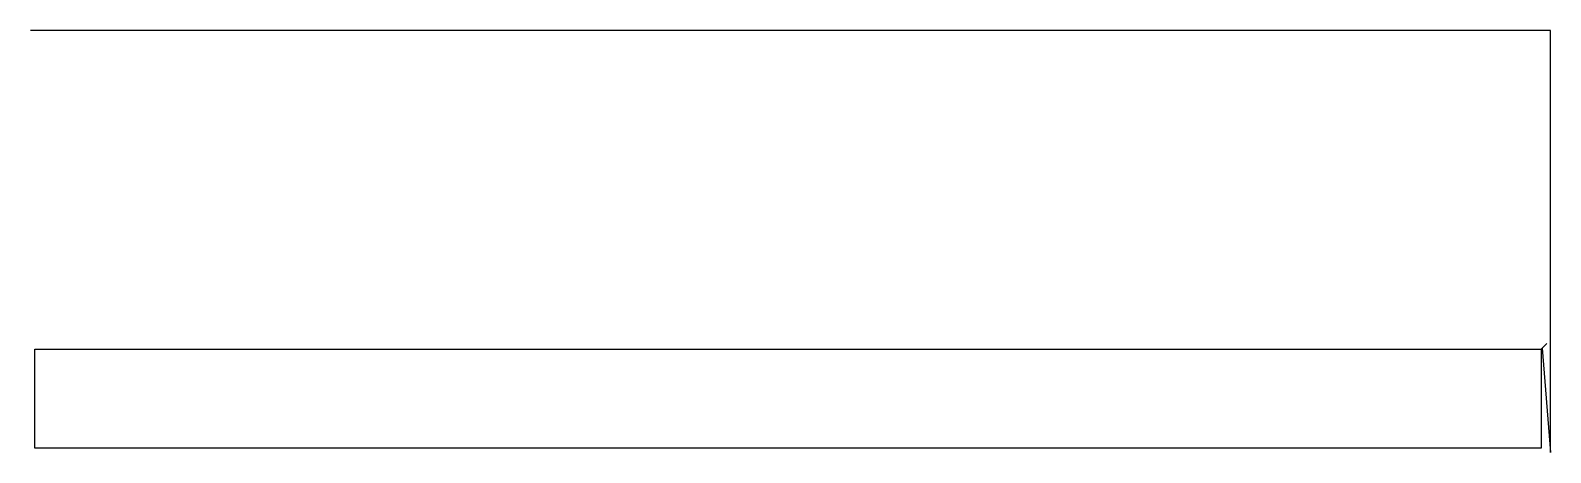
# Model space of a CAD drawing. Header units: metres. Extents: x 0 to 6837, y 0 to 1899.
import ezdxf

# ---------------------------------------------------------------- set-up
doc = ezdxf.new("R2010")
doc.units = ezdxf.units.M

msp = doc.modelspace()

# ---------------------------------------------------------------- linework, layer by layer
at = {"layer": 'TOOL_0'}
for p, q in [((1, 1899.463), (0, 1899.463)), ((6837.043, 1899.463), (1, 1899.463)), ((6837.043, 1), (6837.043, 1899.463)), ((6819.749, 490.75), (6795, 466.001)), ((20, 20.001), (20, 466.001)), ((20, 466.001), (6795, 466.001)), ((6795, 466.001), (6798.536, 469.537)), ((6795, 466.001), (6795, 20.001)), ((6798.536, 469.537), (6837.043, 0)), ((6795, 20.001), (20, 20.001)), ((6837.043, 0), (6837.043, 1)), ((6837.043, 1), (6837.043, 0)), ((6837.043, 0), (6837.043, 1)), ((6837.043, 0), (6837.043, 0))]:
    msp.add_line(p, q, dxfattribs=at)

doc.saveas('drawing.dxf')
